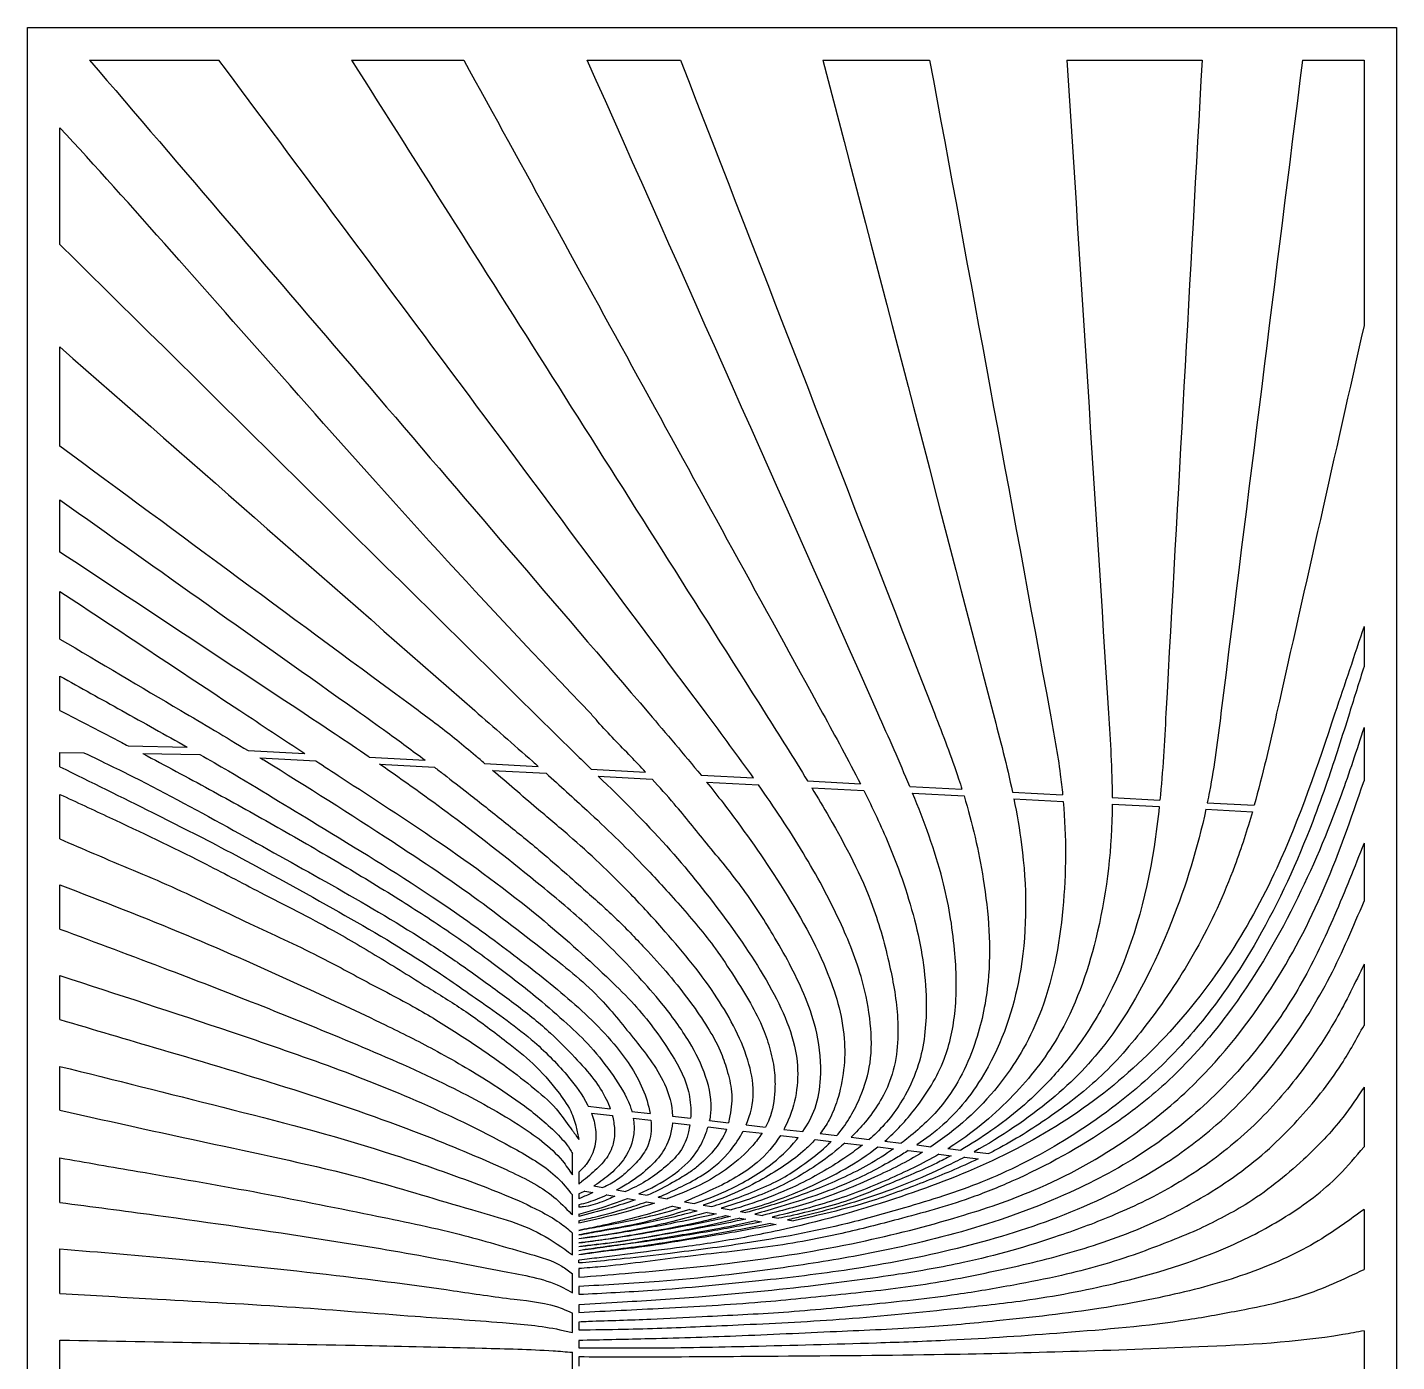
# Model space of a CAD drawing. Header units: millimetres. Extents: x 656 to 2776, y -1386 to 664.
# Drawn here: x 1726 to 2776, y -360 to 664 of the extents above; entities that cross this region are included whole.
import ezdxf

# ---------------------------------------------------------------- set-up
doc = ezdxf.new("R2010")
doc.units = ezdxf.units.MM
doc.header["$MEASUREMENT"] = 0

msp = doc.modelspace()

# ---------------------------------------------------------------- linework, layer by layer
for p, q in [((1726.2, -1386.2), (1726.2, 663.8)), ((1726.2, 663.8), (2776.2, 663.8)), ((2776.2, 663.8), (2776.2, -1386.2)), ((1773.8, 638.8), (1873, 638.8)), ((1974.7, 638.8), (2060.8, 638.8)), ((2155.5, 638.8), (2227, 638.8)), ((2336.3, 638.8), (2418.1, 638.8)), ((2523.4, 638.8), (2627, 638.8)), ((2704, 638.8), (2751.2, 638.8)), ((2751.2, 638.8), (2751.2, 435.1)), ((1751.2, 497.3), (1751.2, 586.8)), ((1751.2, 342.5), (1751.2, 418.7)), ((1751.2, 261.4), (1751.2, 301.4)), ((1751.2, 194.7), (1751.2, 231.2)), ((2751.2, 204.4), (2751.2, 173.7)), ((1751.2, 139.8), (1751.2, 166.2)), ((2751.2, 126.8), (2751.2, 86)), ((1751.2, 96.7), (1751.2, 107.6)), ((1751.2, 107.6), (1769.6, 107.4)), ((1803.4, 112.7), (1848.7, 111.7)), ((1814.8, 106.8), (1858.4, 106.2)), ((1895.4, 109.1), (1939, 106.8)), ((1904.5, 103.6), (1947.3, 101.3)), ((1988.3, 104.1), (2031.2, 101.8)), ((1996.2, 98.7), (2038.3, 96.4)), ((2076.8, 99.3), (2117.9, 97)), ((2158.6, 94.8), (2200.3, 92.6)), ((2083, 93.9), (2123.9, 91.7)), ((2164, 89.5), (2205.2, 87.3)), ((2242.8, 90.2), (2283.1, 88.1)), ((2247, 85), (2286.8, 82.8)), ((2324.5, 85.8), (2365.1, 83.6)), ((1751.2, 41.4), (1751.2, 75.5)), ((2327.7, 80.6), (2367.7, 78.4)), ((2402.9, 81.5), (2442.9, 79.4)), ((2405, 76.4), (2444.5, 74.3)), ((2481.6, 77.3), (2520.1, 75.2)), ((2482.6, 72.2), (2520.6, 70.1)), ((2558.1, 73.1), (2594.7, 71.1)), ((2558.1, 68.1), (2594.2, 66.1)), ((2630, 64.2), (2665.6, 62.2)), ((2631, 69.1), (2667, 67.2)), ((2751.2, 38.1), (2751.2, -6.5)), ((1751.2, -27.8), (1751.2, 6.1)), ((2751.2, -54.7), (2751.2, -101.7)), ((1751.2, -97.2), (1751.2, -63.5)), ((1751.2, -166.8), (1751.2, -133.1)), ((2751.2, -149.1), (2751.2, -194.8)), ((2156.3, -163.7), (2173.2, -165.7)), ((2189.6, -167.6), (2203.7, -169.3)), ((2158.7, -169), (2174.8, -170.9)), ((2190.8, -172.8), (2204.4, -174.4)), ((2220.9, -171.3), (2234.8, -172.9)), ((2220.9, -176.3), (2234.3, -177.9)), ((2249.4, -174.7), (2263.9, -176.4)), ((2277.4, -178), (2292.3, -179.7)), ((2248.2, -179.5), (2262.4, -181.2)), ((2275.1, -182.7), (2289.6, -184.4)), ((2303.6, -186.1), (2317.4, -187.7)), ((2306.3, -181.4), (2320.8, -183.1)), ((2334.1, -184.7), (2346.9, -186.2)), ((2357.8, -187.5), (2371.8, -189.1)), ((2330.3, -189.2), (2342.6, -190.7)), ((2353, -191.9), (2366.5, -193.5)), ((2378.4, -194.9), (2390.3, -196.3)), ((2383.7, -190.5), (2396.3, -192)), ((2401.7, -197.7), (2412.5, -199)), ((2408.3, -193.4), (2419.1, -194.7)), ((2432.1, -196.2), (2442, -197.4)), ((2452.3, -198.6), (2463.6, -200)), ((1751.2, -237.5), (1751.2, -203.3)), ((2144.1, -216.3), (2144.1, -199.9)), ((2425.1, -200.5), (2434.6, -201.6)), ((2444.7, -202.8), (2455.3, -204)), ((2149.1, -214.2), (2149.1, -223.4)), ((2149.2, -222.8), (2149.7, -222.9)), ((2153.7, -228.7), (2159.8, -229.8)), ((2160.6, -224.8), (2167.6, -226.1)), ((2177.9, -227.9), (2184.9, -229.1)), ((2195.1, -230.9), (2201.5, -232)), ((2144.1, -247), (2144.1, -231.7)), ((2149.1, -231), (2149.1, -234.6)), ((2149.1, -239.4), (2149.1, -241.2)), ((2170.6, -231.7), (2176.8, -232.7)), ((2186.5, -234.4), (2192.3, -235.5)), ((2200.9, -237), (2207, -238)), ((2210, -233.5), (2216.7, -234.6)), ((2220.8, -240.4), (2227.4, -241.6)), ((2230, -237), (2237.6, -238.3)), ((2244.4, -239.5), (2250.9, -240.6)), ((2149.1, -246.5), (2149.1, -248.2)), ((2149.1, -251.5), (2149.1, -253.3)), ((2234.2, -242.8), (2239.9, -243.8)), ((2247.4, -245.1), (2254.4, -246.3)), ((2258.3, -241.9), (2265.9, -243.2)), ((2261.5, -247.5), (2265.4, -248.2)), ((2272.6, -249.5), (2277.2, -250.3)), ((2273, -244.5), (2277.2, -245.2)), ((2284.1, -246.4), (2290, -247.4)), ((2284.7, -251.6), (2289.2, -252.4)), ((2297.3, -248.7), (2302.5, -249.6)), ((2309.1, -250.8), (2313.6, -251.6)), ((2751.2, -242.8), (2751.2, -288.9)), ((2144.1, -277.6), (2144.1, -261.1)), ((2296.1, -253.6), (2300.3, -254.3)), ((1751.2, -307.2), (1751.2, -273.1)), ((2149.2, -283.9), (2149.2, -281.8)), ((2144.1, -306.9), (2144.1, -292.3)), ((2149.1, -288.2), (2149.1, -294.8)), ((2149.1, -301.9), (2149.1, -307.9)), ((2144.1, -337.3), (2144.1, -322.4)), ((2149.1, -315.9), (2149.1, -321.8)), ((2149.1, -329.2), (2149.1, -335.2)), ((2751.2, -335.9), (2751.2, -383.1)), ((1751.2, -376.9), (1751.2, -343)), ((2149.1, -343.3), (2149.1, -348.9)), ((2144.2, -369.3), (2144.1, -352.4)), ((2149.2, -356), (2149.2, -363))]:
    msp.add_line(p, q)
for points, knots in [([(1773.8, 638.8), (1916.8, 471.8), (2059.8, 304.8), (2202.7, 137.8), (2216.2, 122.1), (2229.7, 106.3), (2242.8, 90.2)], [-659.101632, -659.101632, -659.101632, -659.101632, 0, 0, 0, 62.185702, 62.185702, 62.185702, 62.185702]), ([(2283.1, 88.1), (2271.2, 104.8), (2258.9, 121.3), (2246.6, 137.8), (2122.1, 304.8), (1997.5, 471.8), (1873, 638.8)], [520.274778, 520.274778, 520.274778, 520.274778, 582.038783, 582.038783, 582.038783, 1207.028408, 1207.028408, 1207.028408, 1207.028408]), ([(1974.7, 638.8), (2080.5, 471.8), (2186.3, 304.8), (2292, 137.8), (2302.9, 120.6), (2313.9, 103.3), (2324.5, 85.8)], [-593.537705, -593.537705, -593.537705, -593.537705, 0, 0, 0, 61.3974, 61.3974, 61.3974, 61.3974]), ([(2060.8, 638.8), (2152.6, 471.8), (2244.3, 304.8), (2336, 137.8), (2345.9, 119.8), (2355.8, 101.9), (2365.1, 83.6)], [-570.571269, -570.571269, -570.571269, -570.571269, 0, 0, 0, 61.467747, 61.467747, 61.467747, 61.467747]), ([(2402.9, 81.5), (2395, 100.5), (2386.7, 119.1), (2378.4, 137.8), (2304.1, 304.8), (2229.8, 471.8), (2155.5, 638.8)], [543.431282, 543.431282, 543.431282, 543.431282, 604.836396, 604.836396, 604.836396, 1153.447746, 1153.447746, 1153.447746, 1153.447746]), ([(2227, 638.8), (2291.9, 471.8), (2356.8, 304.8), (2421.7, 137.8), (2428.2, 121.2), (2435.8, 101.8), (2442.1, 82.1), (2442.9, 79.4)], [-537.13356, -537.13356, -537.13356, -537.13356, 0, 0, 0, 53.663658, 62.216823, 62.216823, 62.216823, 62.216823]), ([(2336.3, 638.8), (2379.8, 471.8), (2423.3, 304.8), (2466.8, 137.8), (2472, 117.7), (2477.3, 97.6), (2481.6, 77.3)], [-516.707177, -516.707177, -516.707177, -516.707177, 0, 0, 0, 62.299943, 62.299943, 62.299943, 62.299943]), ([(2418.1, 638.8), (2448.9, 471.8), (2479.7, 304.8), (2510.5, 137.8), (2513.4, 122.2), (2517.2, 101.4), (2519.6, 80.4), (2520.1, 75.2)], [-509.126536, -509.126536, -509.126536, -509.126536, 0, 0, 0, 47.628782, 63.435909, 63.435909, 63.435909, 63.435909]), ([(2523.4, 638.8), (2534, 471.8), (2544.6, 304.8), (2555.3, 137.8), (2556.6, 116.3), (2558, 94.7), (2558.1, 73.1)], [-501.286706, -501.286706, -501.286706, -501.286706, 0, 0, 0, 64.789519, 64.789519, 64.789519, 64.789519]), ([(2627, 638.8), (2617.8, 471.8), (2608.5, 304.8), (2599.3, 137.8), (2598.1, 115.6), (2596.9, 93.3), (2594.7, 71.1)], [-501.898719, -501.898719, -501.898719, -501.898719, 0, 0, 0, 66.919817, 66.919817, 66.919817, 66.919817]), ([(2704, 638.8), (2683.1, 471.8), (2662.3, 304.8), (2641.5, 137.8), (2639, 117.7), (2636.1, 94.7), (2631.6, 72), (2631, 69.1)], [-504.362395, -504.362395, -504.362395, -504.362395, 0, 0, 0, 60.852853, 69.519014, 69.519014, 69.519014, 69.519014]), ([(2200.3, 92.6), (2196.6, 96.6), (2184.3, 109.4), (2169.8, 124.1), (2159.9, 135.6), (2158, 137.8), (1996.8, 304.5), (1857.5, 472.2), (1751.2, 586.8)], [513.233145, 513.233145, 513.233145, 513.233145, 529.655543, 566.405079, 575.183445, 575.183445, 575.183445, 1201.679457, 1201.679457, 1201.679457, 1201.679457]), ([(1751.2, 497.3), (1872.4, 377.5), (1993.6, 257.7), (2114.8, 137.8), (2125.9, 126.9), (2140.4, 112.5), (2155.1, 98.2), (2158.6, 94.8)], [-511.374319, -511.374319, -511.374319, -511.374319, 0, 0, 0, 46.797356, 61.365946, 61.365946, 61.365946, 61.365946]), ([(2751.2, 435.1), (2728.9, 336), (2706.5, 236.9), (2684.2, 137.8), (2678.9, 114.2), (2673.5, 90.5), (2667, 67.2)], [-304.589824, -304.589824, -304.589824, -304.589824, 0, 0, 0, 72.733691, 72.733691, 72.733691, 72.733691]), ([(1751.2, 418.7), (1857.2, 325.7), (1963.2, 232.8), (2069.2, 139.8), (2084.1, 126.8), (2100.3, 112.6), (2116.5, 98.3), (2117.9, 97)], [-422.955707, -422.955707, -422.955707, -422.955707, 0, 0, 0, 59.295196, 64.813181, 64.813181, 64.813181, 64.813181]), ([(2076.8, 99.3), (2074.5, 101.2), (2062.7, 111.2), (2045.9, 125), (2030.8, 136.1), (2025.8, 139.8), (1934.2, 207.4), (1842.7, 274.9), (1751.2, 342.5)], [511.909801, 511.909801, 511.909801, 511.909801, 520.981122, 558.193938, 577.095232, 577.095232, 577.095232, 918.311551, 918.311551, 918.311551, 918.311551]), ([(1751.2, 301.4), (1827.1, 247.5), (1902.9, 193.7), (1978.8, 139.8), (1986.6, 134.3), (2004.2, 121.8), (2021.5, 109), (2031.2, 101.8)], [-279.085423, -279.085423, -279.085423, -279.085423, 0, 0, 0, 28.681744, 64.775637, 64.775637, 64.775637, 64.775637]), ([(1988.3, 104.1), (1979.6, 110.1), (1961.9, 122), (1944, 133.8), (1935, 139.8), (1873.7, 180.3), (1812.5, 220.8), (1751.2, 261.4)], [524.228093, 524.228093, 524.228093, 524.228093, 555.900794, 588.452065, 588.452065, 588.452065, 808.772113, 808.772113, 808.772113, 808.772113]), ([(1751.2, 231.2), (1797.2, 200.8), (1843.1, 170.3), (1889.1, 139.8), (1905.7, 128.8), (1922.4, 117.8), (1939, 106.8)], [-165.425483, -165.425483, -165.425483, -165.425483, 0, 0, 0, 59.894072, 59.894072, 59.894072, 59.894072]), ([(2751.2, 204.4), (2743.8, 182.2), (2736.4, 160), (2728.9, 137.8), (2715.5, 97.6), (2693.6, 32.3), (2647.4, -52.2), (2597.8, -115), (2536.8, -167.9), (2466.9, -207.3), (2388, -237.1), (2324.8, -254.5), (2271.7, -265.3), (2235.9, -271), (2198.2, -275.6), (2170.5, -279.1), (2155, -281.1), (2149.2, -281.8)], [-70.057919, -70.057919, -70.057919, -70.057919, 0, 0, 0, 127.07916, 205.963176, 287.668786, 365.99705, 446.609584, 526.941796, 618.684324, 642.730675, 688.933411, 726.796661, 758.964378, 773.532218, 773.532218, 773.532218, 773.532218]), ([(1751.2, 194.7), (1782.1, 176.4), (1813, 158.1), (1843.9, 139.8), (1861.1, 129.7), (1878.3, 119.5), (1895.4, 109.1)], [-107.716928, -107.716928, -107.716928, -107.716928, 0, 0, 0, 59.962791, 59.962791, 59.962791, 59.962791]), ([(2751.2, 173.7), (2747.5, 161.7), (2743.7, 149.8), (2740, 137.8), (2734.5, 120.3), (2725.7, 92.4), (2704.4, 33.6), (2674.2, -33), (2628.3, -100.3), (2576.3, -152.9), (2521.5, -191.8), (2459.9, -223.1), (2404.4, -240.2), (2344.1, -257.2), (2283.9, -268.2), (2226.6, -275.8), (2187.6, -280.2), (2164.2, -282.7), (2152.6, -283.6), (2149.2, -283.9)], [-37.5669, -37.5669, -37.5669, -37.5669, 0, 0, 0, 55.120992, 87.741302, 187.593633, 273.645931, 330.606463, 408.644947, 474.239303, 536.956798, 582.365017, 662.279856, 720.226252, 755.720569, 780.151192, 790.6226, 790.6226, 790.6226, 790.6226]), ([(1751.2, 166.2), (1767, 157.4), (1782.8, 148.6), (1798.6, 139.8), (1815.3, 130.5), (1832.1, 121.2), (1848.7, 111.7)], [-54.217477, -54.217477, -54.217477, -54.217477, 0, 0, 0, 57.515474, 57.515474, 57.515474, 57.515474]), ([(1751.2, 139.8), (1767, 131.7), (1784.4, 122.7), (1801.8, 113.6), (1803.4, 112.7)], [0, 0, 0, 0, 53.381606, 58.809045, 58.809045, 58.809045, 58.809045]), ([(2751.2, 126.8), (2745.5, 109.4), (2730.4, 63.2), (2698.6, -12), (2654.1, -87.4), (2604.6, -143.5), (2548.8, -186.8), (2497.5, -215.1), (2442, -237.5), (2398, -249.5), (2345.4, -263.1), (2289.6, -273.1), (2227.5, -278.9), (2180.6, -285.8), (2154.7, -287.8), (2149.1, -288.2)], [0, 0, 0, 0, 54.843271, 145.812918, 244.505616, 316.170143, 368.546018, 455.851199, 490.871588, 547.885935, 592.41539, 653.89244, 717.804165, 779.316829, 795.940847, 795.940847, 795.940847, 795.940847]), ([(1769.6, 107.4), (1785, 100), (1822.5, 82), (1882.4, 49), (1955.7, 8.4), (2013.4, -24.8), (2056.9, -53.6), (2086.1, -74.8), (2110.2, -92.6), (2130, -109.6), (2145.3, -125.2), (2160.1, -141.7), (2169, -155.2), (2172.3, -163.2), (2173.2, -165.7)], [24.973775, 24.973775, 24.973775, 24.973775, 62.188788, 149.544412, 230.334248, 313.607335, 348.848838, 386.81525, 422.019239, 438.696256, 464.922662, 487.503327, 505.267144, 513.155406, 513.155406, 513.155406, 513.155406]), ([(1814.8, 106.8), (1831.9, 97.7), (1865.5, 79.7), (1915.7, 51.8), (1964.2, 23.8), (2009.2, -3.5), (2049.6, -29.4), (2085, -55.1), (2115.1, -78.3), (2139.1, -99.4), (2159.3, -118.3), (2175.2, -139.6), (2186.1, -156.3), (2189.3, -166.2), (2189.6, -167.6)], [71.650913, 71.650913, 71.650913, 71.650913, 129.659784, 186.115913, 243.951171, 297.538583, 344.250029, 387.655796, 428.806698, 458.264128, 483.42036, 511.530003, 538.176473, 542.469553, 542.469553, 542.469553, 542.469553]), ([(1858.4, 106.2), (1865.8, 102), (1896.1, 84.4), (1955.5, 48), (2026.8, 4.8), (2088.5, -39.1), (2135.8, -75.8), (2173.9, -110.5), (2196.5, -143.3), (2202.6, -162.7), (2203.7, -169.3)], [68.686396, 68.686396, 68.686396, 68.686396, 94.039827, 173.75345, 277.672578, 344.030866, 400.768924, 457.406741, 498.237175, 518.073187, 518.073187, 518.073187, 518.073187]), ([(1751.2, 96.7), (1774.9, 85), (1817.3, 64.1), (1887.5, 28.6), (1957.9, -10.2), (2023.2, -48), (2073.8, -83.5), (2111.8, -110), (2139.3, -137.9), (2152.1, -155.2), (2156.1, -163.3), (2156.3, -163.7)], [0, 0, 0, 0, 79.203191, 141.813336, 235.913825, 320.469105, 367.806177, 421.569022, 459.031863, 484.705904, 485.897995, 485.897995, 485.897995, 485.897995]), ([(1904.5, 103.6), (1905.5, 103.1), (1939.9, 82.1), (1993.4, 47.9), (2066.1, -0.2), (2118, -40.6), (2162.6, -75.7), (2191, -111.6), (2214.2, -140.1), (2220.7, -162.7), (2220.9, -171.3)], [70.581991, 70.581991, 70.581991, 70.581991, 73.956906, 191.405655, 261.197007, 335.211894, 389.057329, 430.220765, 472.652801, 498.227354, 498.227354, 498.227354, 498.227354]), ([(1947.3, 101.3), (1953.8, 97), (1985, 76.6), (2043.8, 38.7), (2112.4, -11.5), (2160.4, -54.6), (2194.5, -87.6), (2216.1, -116.1), (2232.6, -144.6), (2235.1, -163.4), (2234.9, -170.9), (2234.8, -172.9)], [69.819969, 69.819969, 69.819969, 69.819969, 93.214874, 181.720218, 279.494219, 347.862193, 375.161289, 421.716606, 455.227125, 471.843158, 477.840847, 477.840847, 477.840847, 477.840847]), ([(2249.4, -174.7), (2249.8, -172.9), (2251.7, -161.7), (2247.5, -140.2), (2233.3, -111.9), (2215, -86.9), (2188.8, -57.1), (2158.5, -26.6), (2110, 14), (2057.1, 55.7), (2014.9, 85.8), (1996.2, 98.7)], [130.316871, 130.316871, 130.316871, 130.316871, 135.748379, 164.469139, 193.551751, 230.365568, 257.147813, 312.566676, 359.070943, 446.752679, 514.625918, 514.625918, 514.625918, 514.625918]), ([(2038.3, 96.4), (2040.7, 94.6), (2049.4, 87.9), (2067.2, 74.2), (2091.5, 54.8), (2121.4, 30.8), (2149.4, 5.7), (2177.2, -18.6), (2198.4, -41), (2218.2, -62.4), (2234.2, -82.8), (2247.5, -102.3), (2257.4, -119.3), (2262.9, -136.2), (2267.2, -152.8), (2265.9, -166.7), (2264.3, -174.6), (2263.9, -176.4)], [73.740505, 73.740505, 73.740505, 73.740505, 82.694454, 106.574434, 141.216012, 176.010541, 221.504046, 253.991805, 286.692353, 314.06185, 341.356144, 364.37968, 384.834975, 400.135675, 417.515585, 435.899934, 441.415188, 441.415188, 441.415188, 441.415188]), ([(2277.4, -178), (2277.4, -177.8), (2280.7, -170), (2284.8, -153), (2277, -117.5), (2253.1, -74.2), (2219.1, -33.4), (2181.8, 7.1), (2149.5, 37.6), (2113.6, 67.4), (2094.3, 84.3), (2083, 93.9)], [154.06185, 154.06185, 154.06185, 154.06185, 154.555384, 179.457682, 204.69718, 261.479233, 326.343745, 363.68658, 426.5977, 459.302027, 503.689805, 503.689805, 503.689805, 503.689805]), ([(2123.9, 91.7), (2134.5, 82.3), (2159.8, 59.6), (2194.4, 26), (2227, -9.7), (2251, -37.9), (2268, -63.7), (2280.6, -84), (2290.3, -102.7), (2296.2, -120.8), (2299.5, -136.7), (2299.7, -154.6), (2297.4, -169), (2293.4, -177.7), (2292.3, -179.7)], [72.868174, 72.868174, 72.868174, 72.868174, 115.27324, 174.874611, 217.428254, 260.356702, 285.860681, 309.88892, 331.992805, 348.888806, 366.789695, 380.438739, 402.661389, 409.413754, 409.413754, 409.413754, 409.413754]), ([(2149.1, -294.8), (2160.9, -293.9), (2200.7, -290.7), (2272.7, -284.1), (2358.5, -270.4), (2435.1, -250.9), (2505.9, -227), (2565.5, -194.1), (2627.1, -144.4), (2677.7, -81.7), (2721.5, -0.6), (2741.1, 56.5), (2751.2, 86)], [0.794106, 0.794106, 0.794106, 0.794106, 36.330479, 120.525982, 217.585223, 296.63882, 357.305023, 441.498423, 499.092681, 593.852074, 680.933506, 774.518409, 774.518409, 774.518409, 774.518409]), ([(2164, 89.5), (2181.9, 72.1), (2215.8, 38.6), (2260.1, -16.7), (2297.4, -70.9), (2322, -127.5), (2314.4, -166), (2306.6, -180.8), (2306.3, -181.4)], [68.962387, 68.962387, 68.962387, 68.962387, 143.861156, 211.906771, 280.657062, 342.394859, 390.237055, 392.041827, 392.041827, 392.041827, 392.041827]), ([(2320.8, -183.1), (2324.7, -177.5), (2331.7, -164.6), (2335.7, -138.5), (2333.2, -109.5), (2321, -73), (2301.1, -36.5), (2276, 3.4), (2248.2, 36.3), (2225.4, 65), (2211, 81), (2205.2, 87.3)], [193.495484, 193.495484, 193.495484, 193.495484, 213.780323, 236.842506, 271.638911, 300.142534, 351.687254, 395.978216, 441.373849, 480.450216, 506.031936, 506.031936, 506.031936, 506.031936]), ([(2247, 85), (2251.3, 79.7), (2270.3, 55.6), (2303.2, 8.9), (2337.9, -50.3), (2355.9, -109.1), (2351.4, -149.4), (2342.1, -173.3), (2336.7, -181.3), (2334.1, -184.7)], [68.922672, 68.922672, 68.922672, 68.922672, 89.374524, 161.02242, 240.15151, 294.616365, 342.270504, 358.369699, 371.092521, 371.092521, 371.092521, 371.092521]), ([(1751.2, 75.5), (1763.9, 69.6), (1800.5, 52.6), (1852.1, 28.2), (1908.7, -1.9), (1955, -25.1), (1998.3, -50.7), (2032.6, -72.2), (2065.4, -92.4), (2090.9, -112.1), (2115.1, -130.8), (2130.8, -149.4), (2142.8, -165.5), (2147, -178.6), (2148.5, -186), (2149.1, -189.1)], [0, 0, 0, 0, 41.992067, 121.287671, 171.140242, 234.083642, 276.855681, 321.898346, 355.423667, 392.327686, 418.547958, 446.918699, 465.268834, 478.151478, 487.781331, 487.781331, 487.781331, 487.781331]), ([(2346.9, -186.2), (2347.2, -185.8), (2354.8, -177), (2365.2, -158.8), (2374, -129.6), (2373.4, -98.9), (2366.3, -62), (2348.5, -18), (2321.4, 32), (2298.8, 65.8), (2286.8, 82.8)], [217.719654, 217.719654, 217.719654, 217.719654, 219.263664, 252.545057, 279.673667, 309.83685, 343.453526, 392.040838, 451.48561, 513.896049, 513.896049, 513.896049, 513.896049]), ([(2327.7, 80.6), (2332.2, 73.1), (2349.6, 43.8), (2373.1, -0.5), (2387.6, -53.7), (2395.6, -98.6), (2392.1, -142.1), (2373.5, -171), (2361.6, -183.8), (2357.8, -187.5)], [67.449293, 67.449293, 67.449293, 67.449293, 93.746262, 169.6281, 217.026057, 258.21669, 306.857669, 343.117201, 359.027089, 359.027089, 359.027089, 359.027089]), ([(2367.7, 78.4), (2374.4, 65), (2390.1, 31.6), (2409.1, -23.1), (2417.8, -80.8), (2413, -125.9), (2398.6, -158.9), (2384.5, -177.7), (2373.7, -187.5), (2371.8, -189.1)], [67.235597, 67.235597, 67.235597, 67.235597, 112.328339, 177.857025, 240.507594, 286.074076, 311.44981, 347.806204, 355.263789, 355.263789, 355.263789, 355.263789]), ([(2383.7, -190.5), (2392.2, -183.1), (2409.9, -163.8), (2430.8, -130.3), (2439.5, -87.6), (2438.1, -40.9), (2428.6, 15.6), (2413.9, 54.7), (2405, 76.4), (2405, 76.4)], [250.153574, 250.153574, 250.153574, 250.153574, 284.110417, 328.209686, 366.646016, 413.086313, 467.738737, 537.829114, 537.895492, 537.895492, 537.895492, 537.895492]), ([(2444.5, 74.3), (2450.8, 53.4), (2461.7, 6.5), (2466.6, -57.4), (2454.7, -116.6), (2434.1, -159), (2409.6, -181.7), (2398.2, -190.6), (2396.3, -192)], [67.545457, 67.545457, 67.545457, 67.545457, 132.886695, 211.729971, 257.391995, 313.110736, 349.281315, 356.500835, 356.500835, 356.500835, 356.500835]), ([(2482.6, 72.2), (2485, 60.5), (2492.5, 17.4), (2493.4, -53.7), (2470, -128.5), (2437.1, -172.3), (2415.3, -188.7), (2408.3, -193.4)], [67.473713, 67.473713, 67.473713, 67.473713, 103.41056, 198.753941, 277.580803, 334.109202, 359.430015, 359.430015, 359.430015, 359.430015]), ([(2520.6, 70.1), (2522.9, 42.9), (2522.7, -13), (2508.6, -89.1), (2471.7, -152.2), (2438.5, -181.9), (2419.1, -194.7)], [68.488822, 68.488822, 68.488822, 68.488822, 150.575168, 235.178257, 297.18349, 366.481779, 366.481779, 366.481779, 366.481779]), ([(2558.1, 68.1), (2558.1, 65.8), (2557.7, 31.1), (2549.9, -30.7), (2523.5, -105.5), (2482.7, -157.6), (2451.8, -183.7), (2433.6, -195.3), (2432.1, -196.2)], [69.800354, 69.800354, 69.800354, 69.800354, 76.666925, 174.028733, 255.299585, 310.973471, 370.339082, 375.718626, 375.718626, 375.718626, 375.718626]), ([(2594.2, 66.1), (2593.1, 55.9), (2586.8, 5.7), (2569, -59.1), (2533.8, -116.2), (2504.4, -151.6), (2473.9, -177.5), (2449.9, -192.8), (2442, -197.4)], [71.923248, 71.923248, 71.923248, 71.923248, 102.884854, 223.390841, 269.323181, 303.190985, 361.062164, 388.470661, 388.470661, 388.470661, 388.470661]), ([(2630, 64.2), (2623.7, 34.8), (2604.5, -27.1), (2570.8, -95), (2535, -137.5), (2501.9, -167.6), (2473.1, -187), (2452.3, -198.6)], [74.581479, 74.581479, 74.581479, 74.581479, 164.812769, 268.201392, 298.964493, 330.996268, 402.294018, 402.294018, 402.294018, 402.294018]), ([(2665.6, 62.2), (2661.6, 48.3), (2649.9, 11.9), (2624.7, -43.1), (2589.2, -96.6), (2552.5, -140.1), (2512.7, -171), (2483, -189.8), (2466.4, -198.5), (2463.6, -200)], [77.85916, 77.85916, 77.85916, 77.85916, 121.324374, 192.488979, 258.521477, 313.509846, 362.416345, 409.054355, 418.648504, 418.648504, 418.648504, 418.648504]), ([(1751.2, 41.4), (1760, 37.5), (1788.4, 25.1), (1837.6, 5.2), (1894, -22.6), (1945.6, -45.9), (1989.1, -69.9), (2027.5, -89.5), (2061.9, -111.4), (2090.7, -131), (2114.9, -149.8), (2132.8, -165.4), (2140.9, -178.3), (2144.6, -182.9), (2149.1, -189.1)], [0, 0, 0, 0, 28.925089, 92.911637, 159.13347, 217.40265, 262.744734, 308.250936, 346.425916, 384.97468, 412.771762, 438.387266, 455.773678, 457.944382, 457.944382, 457.944382, 457.944382]), ([(2751.2, 38.1), (2743.9, 19.5), (2729.6, -16.5), (2705.1, -68.5), (2673.6, -116.1), (2633.8, -160.3), (2584.4, -199.9), (2521.3, -233.8), (2448.2, -260), (2373.9, -276.9), (2294.8, -289.7), (2222, -297.9), (2169.6, -300.8), (2149.1, -301.9)], [0, 0, 0, 0, 59.808557, 116.233573, 172.037305, 230.345075, 294.122192, 360.953254, 444.228185, 526.4716, 588.932824, 684.645844, 746.198945, 746.198945, 746.198945, 746.198945]), ([(1751.2, 6.1), (1783.6, -6.4), (1846.9, -30.8), (1929.5, -67.9), (1992.8, -97.2), (2040.4, -121), (2076.1, -141.8), (2108.3, -163.4), (2129.3, -181), (2141.1, -194.2), (2143.8, -199.4), (2144.1, -199.9)], [0, 0, 0, 0, 104.200271, 203.403474, 271.643083, 313.469936, 363.118181, 395.233244, 429.798108, 445.406668, 447.4134, 447.4134, 447.4134, 447.4134]), ([(2149.1, -307.9), (2167.9, -307), (2214, -304.7), (2283.2, -298.1), (2361.6, -288.9), (2438.6, -274.1), (2519, -250), (2586.1, -218), (2645.5, -174.4), (2689.8, -124.4), (2726.3, -65.4), (2743, -25.9), (2751.2, -6.5)], [0.239206, 0.239206, 0.239206, 0.239206, 56.470666, 138.756224, 208.896061, 293.083274, 373.542972, 460.220384, 514.693804, 593.668571, 658.871017, 721.996787, 721.996787, 721.996787, 721.996787]), ([(1751.2, -27.8), (1778.9, -38.1), (1855.2, -66.6), (1955, -105.7), (2045, -144.9), (2098.1, -173.7), (2130.9, -197), (2141.7, -212.6), (2144.1, -216.3)], [0, 0, 0, 0, 88.753486, 244.26373, 321.765371, 382.527768, 426.462916, 439.561357, 439.561357, 439.561357, 439.561357]), ([(2751.2, -54.7), (2744.4, -69), (2732.1, -94.7), (2706.5, -133.9), (2675.3, -172.1), (2639.4, -202.8), (2600.9, -228), (2562.3, -246.7), (2508, -267), (2452.6, -282.8), (2389.8, -293.7), (2322.1, -302.6), (2251.5, -309.6), (2190.9, -313.6), (2160.3, -315.2), (2149.1, -315.9)], [0, 0, 0, 0, 47.404639, 85.44373, 140.060581, 194.983165, 226.119408, 277.93854, 323.402536, 399.837603, 450.312797, 514.57339, 604.667151, 663.063615, 696.642012, 696.642012, 696.642012, 696.642012]), ([(1751.2, -63.5), (1795, -77.7), (1888.1, -108), (2006.7, -149.3), (2088.8, -189.4), (2128.8, -212.9), (2140.5, -227.1), (2144.1, -231.7)], [0, 0, 0, 0, 138.102739, 294.001904, 375.444455, 413.327311, 430.686718, 430.686718, 430.686718, 430.686718]), ([(1751.2, -97.2), (1776.8, -104.8), (1836.7, -122.5), (1929.7, -149.9), (2018.5, -180.3), (2084.7, -207.9), (2124.7, -227.1), (2139.2, -242), (2143.8, -246.7), (2144.1, -247)], [0, 0, 0, 0, 80.230952, 187.217193, 290.900704, 361.199321, 403.356989, 421.88584, 423.141715, 423.141715, 423.141715, 423.141715]), ([(2149.1, -321.8), (2170.7, -320.7), (2217.3, -318.5), (2284.3, -314.7), (2350, -307.9), (2411.4, -301.6), (2471.1, -289.8), (2530.2, -275.8), (2583.9, -256.7), (2635.6, -230.2), (2673.3, -202.3), (2706.9, -168), (2731.3, -137.8), (2745.7, -111.7), (2751.2, -101.7)], [0.882405, 0.882405, 0.882405, 0.882405, 65.645554, 140.702634, 202.287758, 263.65069, 325.854996, 384.64902, 445.827387, 496.129233, 558.861058, 585.163489, 640.212182, 674.502382, 674.502382, 674.502382, 674.502382]), ([(1751.2, -133.1), (1792.8, -143.5), (1875.9, -164.3), (1981.5, -191.3), (2062, -219.7), (2107.4, -237.1), (2133.1, -251.7), (2141.1, -258), (2144.1, -261), (2144.1, -261.1)], [0, 0, 0, 0, 128.738745, 257.121831, 326.461253, 384.853927, 402.4712, 414.960811, 415.246391, 415.246391, 415.246391, 415.246391]), ([(2751.2, -149.1), (2746, -156.8), (2732.6, -177), (2702.4, -208), (2665.1, -238.3), (2635.5, -252.7), (2622.9, -258.8)], [0, 0, 0, 0, 27.978546, 72.61265, 129.255737, 171.115606, 171.115606, 171.115606, 171.115606]), ([(1751.2, -166.8), (1793.1, -176.1), (1872.7, -193.7), (1978.9, -215.9), (2058.8, -241.3), (2113, -255.5), (2136.4, -272), (2144.1, -277.6)], [0, 0, 0, 0, 128.878608, 244.616107, 324.693097, 381.391562, 410.097919, 410.097919, 410.097919, 410.097919]), ([(2158.7, -169), (2160.3, -173), (2162.7, -182), (2161.8, -196), (2156.2, -207.2), (2151.1, -212.3), (2149.1, -214.2)], [491.660801, 491.660801, 491.660801, 491.660801, 504.629475, 519.167471, 532.881817, 540.957883, 540.957883, 540.957883, 540.957883]), ([(2174.8, -170.9), (2174.9, -171.2), (2175.8, -175.2), (2176.9, -182.8), (2175.6, -195.1), (2168.4, -207), (2159.1, -215.3), (2153.2, -220.1), (2151.2, -221.7), (2150.5, -222.3), (2149.8, -222.8), (2149.1, -223.4)], [518.59331, 518.59331, 518.59331, 518.59331, 519.762839, 530.696793, 541.630742, 556.038499, 571.133226, 578.839459, 578.839459, 578.839459, 581.571169, 581.571169, 581.571169, 581.571169]), ([(2190.8, -172.8), (2191.5, -176.8), (2191.9, -187.4), (2185.9, -202.9), (2174.1, -215.4), (2165.4, -221.9), (2160.8, -224.7), (2160.6, -224.8)], [547.699618, 547.699618, 547.699618, 547.699618, 559.840077, 579.078544, 595.545978, 610.904237, 611.624143, 611.624143, 611.624143, 611.624143]), ([(2204.4, -174.4), (2204.9, -179.9), (2204.6, -190.4), (2196.8, -203.6), (2187.6, -212.7), (2178.2, -220.9), (2171.3, -224.3), (2167.6, -226.1)], [523.170281, 523.170281, 523.170281, 523.170281, 539.707935, 553.674534, 567.733666, 578.594725, 590.871917, 590.871917, 590.871917, 590.871917]), ([(2220.9, -176.3), (2220.4, -183.1), (2216.8, -195.8), (2204, -210.6), (2190.8, -220.8), (2181.6, -226), (2177.9, -227.9)], [503.213668, 503.213668, 503.213668, 503.213668, 523.378, 541.519378, 560.904025, 573.205977, 573.205977, 573.205977, 573.205977]), ([(2234.3, -177.9), (2234, -179.7), (2232.6, -187), (2227.4, -199.7), (2214.4, -211.3), (2200.6, -221.8), (2190.1, -226.7), (2184.9, -229.1)], [482.828546, 482.828546, 482.828546, 482.828546, 488.391117, 505.023398, 522.782835, 539.811118, 557.116925, 557.116925, 557.116925, 557.116925]), ([(2195.1, -230.9), (2204, -227), (2220, -218.5), (2238.5, -202.4), (2245.4, -188), (2247.7, -181), (2248.2, -179.5)], [49.022861, 49.022861, 49.022861, 49.022861, 78.031123, 103.18458, 120.874285, 125.288042, 125.288042, 125.288042, 125.288042]), ([(2262.4, -181.2), (2262.2, -181.7), (2260.2, -187), (2253.7, -197), (2243.6, -207.2), (2233, -215.4), (2221, -222.2), (2210.3, -228.2), (2203, -231.4), (2201.5, -232)], [446.493892, 446.493892, 446.493892, 446.493892, 448.142057, 463.42708, 481.62028, 491.130812, 503.621627, 523.006659, 527.690439, 527.690439, 527.690439, 527.690439]), ([(2210, -233.5), (2211.4, -232.9), (2218.2, -230), (2230.4, -224.1), (2248.6, -214.4), (2264.3, -200.3), (2272.4, -188.1), (2275.1, -182.7)], [64.484123, 64.484123, 64.484123, 64.484123, 69.209754, 86.453549, 105.082742, 130.937565, 148.827168, 148.827168, 148.827168, 148.827168]), ([(2289.6, -184.4), (2287.4, -187.7), (2279.8, -197.6), (2265, -210.6), (2243.1, -224.4), (2226.7, -231), (2216.9, -234.6), (2216.7, -234.6)], [414.845723, 414.845723, 414.845723, 414.845723, 426.568749, 451.793661, 473.632931, 503.959304, 504.650993, 504.650993, 504.650993, 504.650993]), ([(2303.6, -186.1), (2298.8, -193.9), (2283.9, -211.1), (2256.8, -225.5), (2237.3, -234), (2230, -237)], [397.426989, 397.426989, 397.426989, 397.426989, 424.711439, 464.406715, 488.259316, 488.259316, 488.259316, 488.259316]), ([(2237.6, -238.3), (2245.8, -235.5), (2265.7, -227.8), (2293.2, -212.4), (2310.4, -196.5), (2317, -188.2), (2317.4, -187.7)], [92.050091, 92.050091, 92.050091, 92.050091, 118.106425, 156.304853, 185.829555, 187.790127, 187.790127, 187.790127, 187.790127]), ([(2149.1, -335.2), (2160.6, -335), (2191.6, -334.7), (2233.7, -333.1), (2290.4, -330.5), (2356.4, -327.3), (2428, -319.8), (2497.1, -312.6), (2567.6, -299.1), (2635.7, -278.8), (2692.8, -248.8), (2727.6, -222.9), (2745, -202.2), (2751.2, -194.8)], [0.940391, 0.940391, 0.940391, 0.940391, 35.243938, 93.95641, 127.37884, 205.524969, 292.129507, 343.2825, 413.79523, 507.351476, 555.139817, 606.867382, 635.976307, 635.976307, 635.976307, 635.976307]), ([(2330.3, -189.2), (2327.9, -191.9), (2315.9, -203.8), (2294.8, -217.2), (2268.3, -231.1), (2252.5, -236.8), (2244.4, -239.5)], [377.035319, 377.035319, 377.035319, 377.035319, 387.606264, 427.134152, 451.567366, 477.333134, 477.333134, 477.333134, 477.333134]), ([(2250.9, -240.6), (2256.3, -239), (2268.5, -235), (2286.3, -227.9), (2304.5, -219.9), (2321.1, -208.7), (2333.6, -199.3), (2340.7, -192.6), (2342.6, -190.7)], [107.107965, 107.107965, 107.107965, 107.107965, 122.957811, 143.461339, 164.559204, 182.41535, 203.319677, 211.51916, 211.51916, 211.51916, 211.51916]), ([(2353, -191.9), (2346.7, -197.6), (2328.8, -211.4), (2297.4, -229.4), (2271.2, -238), (2258.3, -241.9)], [365.56964, 365.56964, 365.56964, 365.56964, 390.868778, 433.16376, 473.401462, 473.401462, 473.401462, 473.401462]), ([(2366.5, -193.5), (2362.6, -196.6), (2347.4, -207.5), (2323, -222), (2292.9, -234.6), (2274.9, -240.7), (2265.9, -243.2)], [362.186508, 362.186508, 362.186508, 362.186508, 376.922565, 418.102366, 447.022979, 474.938256, 474.938256, 474.938256, 474.938256]), ([(2273, -244.5), (2280.2, -242.5), (2297.7, -237.3), (2324.7, -226.5), (2353, -212.5), (2370.5, -201.1), (2378.4, -194.9)], [126.210856, 126.210856, 126.210856, 126.210856, 148.563229, 180.994166, 213.216968, 243.244263, 243.244263, 243.244263, 243.244263]), ([(2390.3, -196.3), (2384.2, -200.7), (2366.1, -212.3), (2334.5, -226.5), (2302.7, -238.1), (2283.7, -243.5), (2277.2, -245.2)], [363.831391, 363.831391, 363.831391, 363.831391, 386.264301, 428.441737, 467.405656, 487.56204, 487.56204, 487.56204, 487.56204]), ([(2401.7, -197.7), (2398.8, -199.6), (2384.3, -208.4), (2352.7, -225.2), (2315.4, -237.4), (2290.7, -244.6), (2284.1, -246.4)], [367.216523, 367.216523, 367.216523, 367.216523, 377.701845, 417.874762, 474.288583, 494.988013, 494.988013, 494.988013, 494.988013]), ([(2412.5, -199), (2400.7, -206.2), (2373.9, -219.7), (2333, -236.3), (2303.7, -244.2), (2290, -247.4)], [374.362965, 374.362965, 374.362965, 374.362965, 415.815838, 464.312729, 506.480534, 506.480534, 506.480534, 506.480534]), ([(1751.2, -203.3), (1771.1, -206.8), (1820.5, -215.4), (1900.3, -228.8), (1982.3, -245.6), (2053.6, -259.9), (2101.6, -274.4), (2131.9, -282.7), (2141.5, -290.2), (2144.1, -292.3)], [0, 0, 0, 0, 60.590835, 150.540262, 242.62691, 311.804854, 368.015111, 394.201287, 404.245957, 404.245957, 404.245957, 404.245957]), ([(2425.1, -200.5), (2412.5, -207.8), (2385.4, -220.9), (2342.8, -237.5), (2312.6, -245.1), (2297.3, -248.7)], [383.866774, 383.866774, 383.866774, 383.866774, 427.59618, 473.830336, 520.92529, 520.92529, 520.92529, 520.92529]), ([(2434.6, -201.6), (2430.9, -203.6), (2415.8, -211.4), (2389.3, -222.2), (2352.5, -238.2), (2323.3, -245.2), (2305.3, -249.1), (2302.5, -249.6)], [396.972175, 396.972175, 396.972175, 396.972175, 409.441307, 448.131188, 482.607006, 529.550303, 537.95479, 537.95479, 537.95479, 537.95479]), ([(2444.7, -202.8), (2440.1, -205.2), (2415.8, -217.5), (2374.5, -233.6), (2333.1, -245.3), (2312.8, -250), (2309.1, -250.8)], [410.935561, 410.935561, 410.935561, 410.935561, 426.350624, 492.41498, 543.893088, 555.048067, 555.048067, 555.048067, 555.048067]), ([(2455.3, -204), (2448.5, -207.3), (2429, -216), (2401.9, -226.5), (2371.2, -237.5), (2343.5, -244.9), (2323.1, -249.5), (2313.6, -251.6)], [427.836473, 427.836473, 427.836473, 427.836473, 450.648621, 491.831278, 514.785732, 548.618273, 577.68706, 577.68706, 577.68706, 577.68706]), ([(2159.8, -229.8), (2157, -231.1), (2153.5, -232.9), (2149.9, -234.3), (2149.1, -234.6)], [599.441636, 599.441636, 599.441636, 599.441636, 608.721743, 611.175258, 611.175258, 611.175258, 611.175258]), ([(1751.2, -237.5), (1775.6, -240.7), (1842.9, -249.5), (1936.2, -262.9), (2026.6, -277.6), (2087.6, -289.9), (2126.9, -296.7), (2141.9, -305.5), (2144.1, -306.9)], [0, 0, 0, 0, 73.762118, 203.69617, 283.04411, 347.615845, 392.034367, 399.855234, 399.855234, 399.855234, 399.855234]), ([(2170.6, -231.7), (2168.1, -232.9), (2161.2, -236.1), (2153.9, -238.1), (2149.1, -239.4)], [581.476892, 581.476892, 581.476892, 581.476892, 589.571792, 604.301653, 604.301653, 604.301653, 604.301653]), ([(2176.8, -232.7), (2173.5, -234.2), (2165.7, -237.6), (2156.4, -240.6), (2150.3, -241.1), (2149.1, -241.2)], [565.995953, 565.995953, 565.995953, 565.995953, 576.652154, 591.646013, 595.021402, 595.021402, 595.021402, 595.021402]), ([(2149.1, -246.5), (2153.9, -245.2), (2166.5, -241.6), (2178.9, -237.4), (2186.5, -234.4)], [0.438892, 0.438892, 0.438892, 0.438892, 15.268178, 39.722766, 39.722766, 39.722766, 39.722766]), ([(2192.3, -235.5), (2191.4, -235.8), (2184.5, -238.2), (2170.3, -242.8), (2156.7, -246.3), (2149.1, -248.2)], [537.529752, 537.529752, 537.529752, 537.529752, 540.464859, 559.206884, 582.550926, 582.550926, 582.550926, 582.550926]), ([(2149.1, -251.5), (2153.1, -250.6), (2165.1, -247.9), (2182.4, -243.2), (2195.6, -238.9), (2200.9, -237)], [0.968831, 0.968831, 0.968831, 0.968831, 13.215589, 37.938059, 54.749544, 54.749544, 54.749544, 54.749544]), ([(2207, -238), (2197, -241.3), (2177.8, -246.9), (2158.3, -251.3), (2149.1, -253.3)], [514.958061, 514.958061, 514.958061, 514.958061, 546.583876, 574.813111, 574.813111, 574.813111, 574.813111]), ([(2220.8, -240.4), (2217.8, -241.5), (2199.7, -247.7), (2175.6, -253.4), (2154.7, -257.8), (2149.2, -258.9)], [498.077768, 498.077768, 498.077768, 498.077768, 507.493439, 555.759589, 571.828753, 571.828753, 571.828753, 571.828753]), ([(2751.2, -242.8), (2740.6, -250.6), (2715.5, -269.1), (2669.1, -290.9), (2611.9, -307.5), (2544.6, -320.3), (2478.1, -327.7), (2410.4, -334), (2343.7, -336.6), (2272, -340.2), (2206.1, -342.1), (2166, -343), (2149.1, -343.3)], [0, 0, 0, 0, 39.320172, 93.415657, 152.522565, 217.757541, 298.672331, 353.297221, 421.668737, 498.94666, 568.640685, 619.280889, 619.280889, 619.280889, 619.280889]), ([(2149.2, -258.9), (2154.7, -257.8), (2170.5, -254.8), (2196.5, -250), (2217.2, -244.7), (2227.4, -241.6)], [1.033952, 1.033952, 1.033952, 1.033952, 16.959711, 49.430284, 81.265819, 81.265819, 81.265819, 81.265819]), ([(2234.2, -242.8), (2222.3, -246.5), (2197.6, -253.8), (2171.5, -258.2), (2154.8, -261.1), (2149.2, -262.4)], [488.062445, 488.062445, 488.062445, 488.062445, 525.582122, 565.887741, 575.159071, 575.159071, 575.159071, 575.159071]), ([(2149.2, -262.4), (2154.8, -261.4), (2168.6, -258.8), (2196.7, -254.1), (2219.8, -249.1), (2236.6, -244.7), (2239.9, -243.8)], [1.651092, 1.651092, 1.651092, 1.651092, 18.926496, 45.779487, 86.64608, 96.284872, 96.284872, 96.284872, 96.284872]), ([(2247.4, -245.1), (2231.9, -249.5), (2199.4, -257.9), (2166.2, -262.9), (2149.2, -265.4)], [484.687326, 484.687326, 484.687326, 484.687326, 533.184301, 585.072115, 585.072115, 585.072115, 585.072115]), ([(2254.4, -246.3), (2244.5, -248.7), (2220.4, -253.6), (2185.5, -260.3), (2160.2, -264.1), (2149.2, -265.4)], [486.873341, 486.873341, 486.873341, 486.873341, 517.423058, 560.5587, 594.105968, 594.105968, 594.105968, 594.105968]), ([(2149.2, -268.5), (2156.7, -267.5), (2176.7, -264.7), (2207.2, -259.3), (2238.2, -253.3), (2254.6, -249.3), (2261.5, -247.5)], [0.075141, 0.075141, 0.075141, 0.075141, 19.540494, 63.81503, 92.774808, 114.322728, 114.322728, 114.322728, 114.322728]), ([(2265.4, -248.2), (2258.9, -249.8), (2242.5, -253.4), (2216.5, -258.3), (2184.9, -263.8), (2162.8, -266.9), (2152.5, -268.2), (2149.2, -268.5)], [499.792366, 499.792366, 499.792366, 499.792366, 519.538148, 550.29052, 579.476563, 615.373932, 618.033181, 618.033181, 618.033181, 618.033181]), ([(2272.6, -249.5), (2270.1, -250.1), (2250, -255.1), (2212.4, -262.4), (2173.7, -268.9), (2152.6, -271.1), (2149.2, -271.4)], [506.90974, 506.90974, 506.90974, 506.90974, 514.669634, 568.817623, 621.819426, 632.32529, 632.32529, 632.32529, 632.32529]), ([(2277.2, -250.3), (2256.1, -254.8), (2222.1, -260.6), (2179.7, -268.2), (2157.8, -270.2), (2149.2, -271.4)], [519.446866, 519.446866, 519.446866, 519.446866, 583.888353, 622.236267, 649.682227, 649.682227, 649.682227, 649.682227]), ([(2284.7, -251.6), (2275.5, -253.7), (2251.1, -258.9), (2212, -265), (2176.1, -271.1), (2155.4, -273.6), (2149.2, -274.5)], [533.800074, 533.800074, 533.800074, 533.800074, 561.97791, 608.674757, 652.549295, 671.283362, 671.283362, 671.283362, 671.283362]), ([(2622.9, -258.8), (2607.9, -265), (2574.2, -278.9), (2527, -292.3), (2480.4, -301.4), (2431.3, -309.8), (2372.3, -315.9), (2307.2, -322.3), (2251.3, -324.8), (2201.5, -327.6), (2169.9, -328.3), (2151.6, -329.1), (2149.1, -329.2)], [0, 0, 0, 0, 48.508822, 109.566126, 146.693214, 190.858256, 258.845161, 324.673613, 387.054103, 426.684346, 474.410094, 481.728953, 481.728953, 481.728953, 481.728953]), ([(2289.2, -252.4), (2276.4, -254.9), (2241.5, -261.3), (2195, -268.6), (2162.3, -272.2), (2149.2, -274.5)], [551.605814, 551.605814, 551.605814, 551.605814, 590.715842, 658.181352, 693.601168, 693.601168, 693.601168, 693.601168]), ([(2296.1, -253.6), (2286, -255.7), (2253.4, -262), (2204.5, -270.6), (2165.5, -275), (2149.2, -277.6)], [568.352464, 568.352464, 568.352464, 568.352464, 599.421305, 667.946976, 717.207144, 717.207144, 717.207144, 717.207144]), ([(2300.3, -254.3), (2286.4, -257.1), (2261.3, -261.6), (2224.8, -267.3), (2192.3, -272.7), (2166.8, -275), (2152.9, -277.3), (2149.2, -277.6)], [591.27102, 591.27102, 591.27102, 591.27102, 633.866971, 667.651378, 702.011575, 732.827202, 744.335288, 744.335288, 744.335288, 744.335288]), ([(1751.2, -273.1), (1781.8, -275.6), (1852.5, -281.6), (1953, -291.8), (2038.6, -302.8), (2096.1, -311.7), (2127.6, -314.6), (2141.6, -321.2), (2144.1, -322.4)], [0, 0, 0, 0, 92.087606, 212.703107, 303.444502, 350.445087, 388.037212, 396.626451, 396.626451, 396.626451, 396.626451]), ([(2149.1, -348.9), (2167.1, -349), (2211, -349.3), (2287, -347.7), (2363.8, -345.6), (2444, -342.9), (2523.7, -337.2), (2598.5, -331), (2659.2, -319.7), (2705.5, -310.5), (2735.6, -296.2), (2751.2, -288.9)], [0.700078, 0.700078, 0.700078, 0.700078, 54.630001, 132.298935, 228.877124, 285.138356, 372.801305, 468.718515, 509.840767, 558.125244, 609.534764, 609.534764, 609.534764, 609.534764]), ([(1751.2, -307.2), (1776.1, -308.7), (1836.4, -312.4), (1927.2, -317), (2015.3, -324.4), (2082.9, -328.8), (2123.4, -332.3), (2141, -336.5), (2144.1, -337.3)], [0, 0, 0, 0, 74.986708, 181.009127, 272.973457, 340.030345, 384.502473, 394.296909, 394.296909, 394.296909, 394.296909]), ([(2751.2, -335.9), (2745.8, -336.9), (2704, -344.7), (2628.6, -348.4), (2526.8, -352.1), (2419.2, -354.7), (2314.1, -355.4), (2220.6, -356.2), (2169.7, -356.1), (2149.2, -356)], [0, 0, 0, 0, 16.598617, 127.284688, 225.722342, 322.490081, 450.098339, 541.094397, 602.813724, 602.813724, 602.813724, 602.813724]), ([(1751.2, -343), (1789.7, -343.7), (1867.6, -345.2), (1975.6, -346.8), (2063.1, -349), (2116.2, -350.2), (2139.2, -352), (2144.1, -352.4)], [0, 0, 0, 0, 115.552798, 233.82304, 323.828756, 378.33982, 393.093062, 393.093062, 393.093062, 393.093062])]:
    msp.add_open_spline(points, degree=3, knots=knots)
msp.add_open_spline([(2153.7, -228.7), (2152.2, -229.5), (2150.6, -230.3), (2149.1, -231)], degree=3)

doc.saveas('drawing.dxf')
